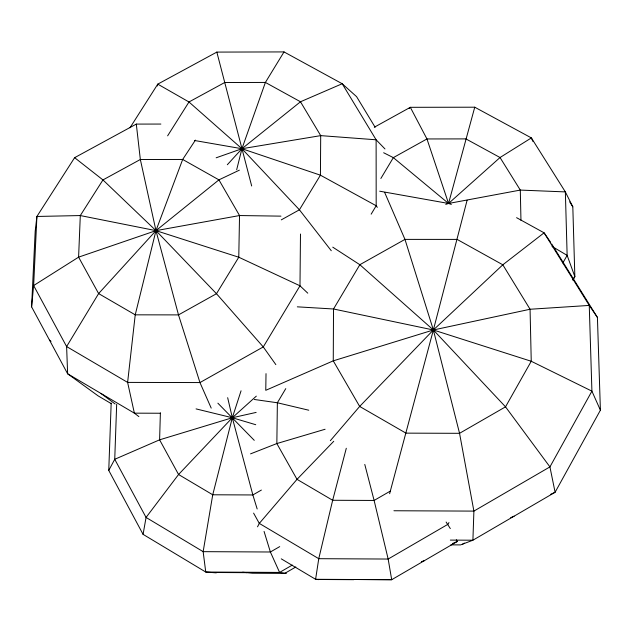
<?xml version="1.0" encoding="UTF-8"?>
<svg xmlns="http://www.w3.org/2000/svg" width="632" height="632" viewBox="0 0 632 632"><rect width="100%" height="100%" fill="white"/><g stroke="black" fill="none" stroke-linecap="round" stroke-linejoin="round"><path stroke-width="0.95" d="M300.484 234.022L299.987 285.806L263.267 346.928L199.957 382.573L127.617 382.4L66.613 346.557L33.638 285.553L36.909 216.46L74.616 157.676L136.307 124.093L160.868 124.062M266.017 373.646L265.772 390.315L333.262 360.848L433.37 329.983L530.066 309.253L589.253 305.422L597.422 317.446L600.4 410.184L555.101 492.273L472.91 540.21L460.57 544.903L450.813 544.855M160.386 412.815L159.604 439.825L178.564 474.506L212.739 494.785L252.855 494.951L261.395 490.061M216.294 572.861L205.748 572.031L143.077 534.356L108.759 470.429L111.177 403.05M116.675 404.267L114.74 459.29L108.759 470.429M111.374 403.706L98.11 395.869L67.632 373.781L31.6 306.868L35.194 231.233L36.909 216.46L80.304 215.559L155.97 230.641L238.77 257.224L299.987 285.806L307.776 293.169M31.6 306.868L33.638 285.553L78.597 257.145L155.97 230.641L239.536 215.544L280.94 216.144M143.077 534.356L146.063 517.442L178.564 474.506L232.323 417.744L256.331 396.13M157.376 85.976L157.771 84.135L216.831 52.093L284.021 51.919L342.196 83.74L356.59 96.656L375.124 127.237M236.676 169.739L241.938 148.725L265.393 82.436L284.021 51.919M467.103 200.241L433.37 329.983L389.636 493.687M346.297 448.262L332.669 500.275L318.757 558.688L315.597 579.299L318.599 579.631M572.924 280.047L574.851 276.642L572.813 206.83L565.356 191.907L531.37 137.91L474.751 107.203L448.546 203.465L445.75 204.389M241.061 390.797L232.323 417.744L212.739 494.785L203.148 551.657L205.748 572.031L279.589 572.426L286.201 573.406L252.381 573.224L242.648 572.229M257.532 526.819L259.302 523.399L297.016 479.34L333.751 441.278M448.973 522.553L448.009 524.26L388.159 559.043L318.757 558.688L259.302 523.399L253.598 513.121M562.812 262.991L567.141 255.375L565.356 191.907L520.302 190.082L448.546 203.465L379.69 191.196M285.767 388.633L277.369 402.766L276.848 443.553L297.016 479.34L332.669 500.275L374.112 500.449L390.323 491.096M380.859 178.485L393.341 157.629L426.963 138.953L465.91 138.898L500.031 157.526L520.302 190.082L520.958 220.292M371.158 214.169L376.182 205.748L376.119 139.791L342.196 83.74L300.484 101.768L241.938 148.725L227.33 164.731M167.63 135.833L188.976 101.981L224.692 82.523L265.393 82.436L300.484 101.768L320.701 135.627L320.424 175.175L299.41 209.8L281.287 219.865M130.002 127.767L157.771 84.135L188.976 101.981L241.938 148.725L299.41 209.8L331.279 250.738M195.422 140.107L182.672 159.454L155.97 230.641L135.232 314.831L127.617 382.4L134.379 413.162L138.874 416.599M572.632 279.779L574.851 276.642L567.141 255.375L552.076 246.441M330.331 440.694L359.663 406.439L433.37 329.983L502.819 264.8L544.089 232.821L550.693 242.348M408.983 108.522L410.326 107.314L474.751 107.203M462.727 544.081L464.402 543.101M456.351 539.775L457.284 541.498L391.698 579.71L353.628 579.505M279.715 546.617L270.385 551.997L203.148 551.657L146.063 517.442L114.74 459.29L159.604 439.825L232.323 417.744L256.142 412.412M292.284 565.087L279.589 572.426L270.385 551.997L264.065 531.425M285.016 573.232L295.823 566.983M374.302 127.23L410.326 107.314L426.963 138.953L448.546 203.465L451.343 204.413M239.386 170.15L218.925 179.859L155.97 230.641L98.616 293.58L66.613 346.557L67.632 373.781L134.379 413.162L160.425 413.241M550.693 494.327L555.101 492.273L549.927 466.898L505.521 406.842L433.37 329.983L359.845 264.713L332.756 247.159M510.672 517.671L514.116 516.178M452.496 543.536L457.284 541.498M250.548 453.863L276.848 443.553L325.101 429.254M216.168 157.795L241.938 148.725L320.701 135.627L376.119 139.791L384.975 148.947M421.386 561.674L424.562 560.56M393.926 510.751L473.897 511.106L549.927 466.898L591.915 391.145L589.253 305.422L544.089 232.821L516.581 217.677M450.347 540.099L472.91 540.21L473.897 511.106L459.551 433.315L433.37 329.983L404.97 239.386L384.722 192.586M211.459 572.481L246.978 572.671M317.225 579.481L353.786 579.678M297.324 306.836L333.522 308.993L433.37 329.983L531.243 361.259L591.915 391.145L600.4 410.184M254.301 399.471L277.369 402.766L308.764 410.215M194.648 140.517L241.938 148.725L320.424 175.175L376.182 205.748L377.344 207.343M196.062 408.896L232.323 417.744L255.739 424.712M383.648 152.754L393.341 157.629L448.546 203.465L500.031 157.526L531.37 137.91L532.879 141.402M281.264 558.846L315.597 579.299L391.698 579.71L388.159 559.043L374.112 500.449L364.783 464.433M100.899 393.412L115.127 403.974M74.616 157.676L102.953 179.93L155.97 230.641L216.476 293.706L263.267 346.928L275.844 364.625M49.525 340.158L51.042 341.359M217.874 403.177L254.262 440.338M446.105 522.04L450.324 528.573M569.693 201.869L572.813 206.83M551.72 244.007L553.782 247.325M554.817 248.984L597.422 317.446M211.207 408.114L199.957 382.573L178.5 314.894L155.97 230.641L140.344 159.493L136.307 124.093M257.169 508.973L252.855 494.951L232.323 417.744L227.662 397.686M251.678 185.982L216.831 52.093M333.522 308.993L333.262 360.848L359.663 406.439L405.965 433.141L459.551 433.315L505.521 406.842L531.243 361.259L530.066 309.253L502.819 264.8L457.11 239.402L404.97 239.386L359.845 264.713L333.522 308.993M239.536 215.544L238.77 257.224L216.476 293.706L178.5 314.894L135.232 314.831L98.616 293.58L78.597 257.145L80.304 215.559L102.953 179.93L140.344 159.493L182.672 159.454L218.925 179.859L239.536 215.544"/></g></svg>
